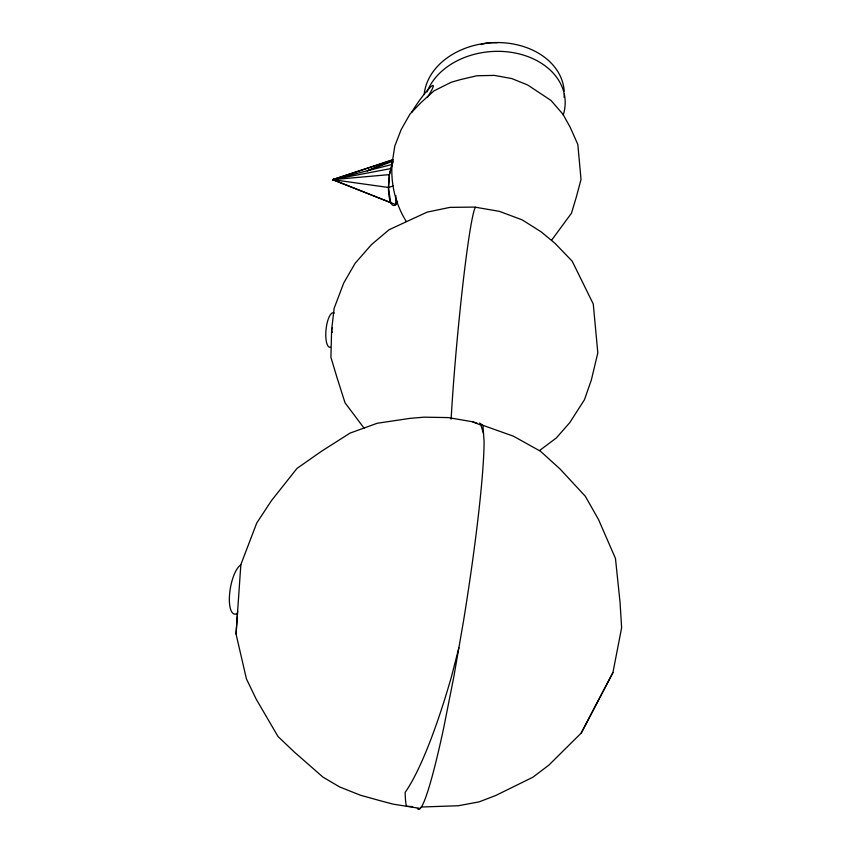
<?xml version="1.0" encoding="UTF-8"?>
<svg xmlns="http://www.w3.org/2000/svg" width="851" height="851" viewBox="0 0 851 851"><rect width="100%" height="100%" fill="white"/><g stroke="black" fill="none" stroke-linecap="round" stroke-linejoin="round"><path stroke-width="1.28" d="M393.013 159.626L332.635 179.646L395.758 204.634L395.853 195.549M420.362 808.45L393.077 804.142L380.429 800.77L360.505 795.249L339.623 786.941L322.933 777.091L294.191 751.922L278 736.509L256.162 699.096L246.439 678.917L236.046 634.027L240.844 564.628L256.736 523.035L271.501 500.579L297.01 468.39L321.37 451.349L350.038 433.106L377.248 423.255L409.874 418.384L423.926 417.171L448.264 417.586L472.56 421.766L477.528 423.468M236.046 634.027L237.642 611.05M551.554 240.29L571.489 213.175L576.382 196.858L581.02 179.433L577.818 144.436L570.223 127.352L563 114.289L550.959 100.418L527.663 84.983L511.738 78.558L494.399 75.399L476.922 75.75L460.625 79.558L451.147 82.281L433.936 90.887L420.937 102.652L409.916 114.151L401.087 129.788L394.8 146.064L392.077 163.541L389.407 174.615L388.45 187.475L390.641 202.41M392.885 162.19L389.407 174.615L388.45 187.475A24.551 6.936 -85.4 0 0 397.598 202.155M421.234 807.025L458.349 805.737L479.124 801.865L495.633 795.536L532.854 777.24L548.874 765.113L581.222 733.051L612.922 672.609L621.624 627.73L620.071 602.582L615.464 558.426L598.498 519.493L585.328 496.282L560.107 469.039L540.513 451.275L513.451 436.201L481.262 424.734M458.87 647.792L451.477 676.63A196.496 34.253 -77.1 0 1 405.14 792.419A196.56 10.51 -84.2 0 0 406.555 806.269L412.671 806.62M395.758 204.634L397.066 200.953M332.486 327.656L331.613 330.018L330.911 357.346L337.177 378.152L345.038 402.8L364.058 428.159M406.321 221.494C395.513 204.346 390.577 183.742 392.077 163.541L392.822 161.903M581.222 733.051L612.922 672.609M411.735 112.258L412.129 111.566A20.988 2.436 -54.5 0 1 430.478 87.11A20.988 2.436 -54.5 0 1 427.713 96.94M539.545 450.53L556.352 437.935L569.702 422.713L584.403 399.832L591.349 379.993L597.817 352.888L593.264 303.998L572.223 261.236L555.054 243.365L541.076 231.78L522.088 219.824L499.399 211.367L474.73 207.091L449.998 207.367L427.138 212.122L389.035 229.759L371.419 244.662L355.08 263.353L343.73 283.011L334.135 308.296L331.613 330.018L332.326 332.443M392.63 160.19L367.281 170.806L393.205 161.073M390.907 202.719L332.635 179.646L392.588 160.094M393.449 185.933L388.45 187.475L332.635 179.646L392.258 164.424L392.077 163.541M337.815 178.859L332.635 179.646L335.273 179.869L332.635 179.646L390.566 168.636M332.635 179.646L389.407 174.615M472.56 421.766L480.879 425.117L483.528 433.616M479.581 422.979L482.942 425.468L484.091 441.424A197.57 14.52 -80.8 0 1 463.582 620.645L453.796 677.002L443.711 727.807A193.592 14.265 -80.8 0 1 417.415 808.429M451.115 419.171A134.096 6.436 -84.7 0 1 463.242 281.138A134.096 6.436 -84.7 0 1 475.698 207.282M427.021 91.993A70.59 53.326 -4.3 0 1 512.845 52.592A70.59 53.326 -4.3 0 1 563.224 115.076M564.266 93.727A70.207 53.347 -4.4 0 1 564.096 97.525M424.192 94.514A70.207 53.347 -4.4 0 1 494.899 42.571A70.207 53.347 -4.4 0 1 564.181 91.174M481.07 44.529A33.2 25.7 -4.5 0 1 497.207 42.773M330.433 347.219A17.36 5.532 -84.1 0 1 326.093 329.05A17.36 5.532 -84.1 0 1 334.22 313.072M237.386 613.348A25.328 8.68 -79.8 0 1 229.504 595.126A25.328 8.68 -79.8 0 1 240.897 564.841"/></g></svg>
